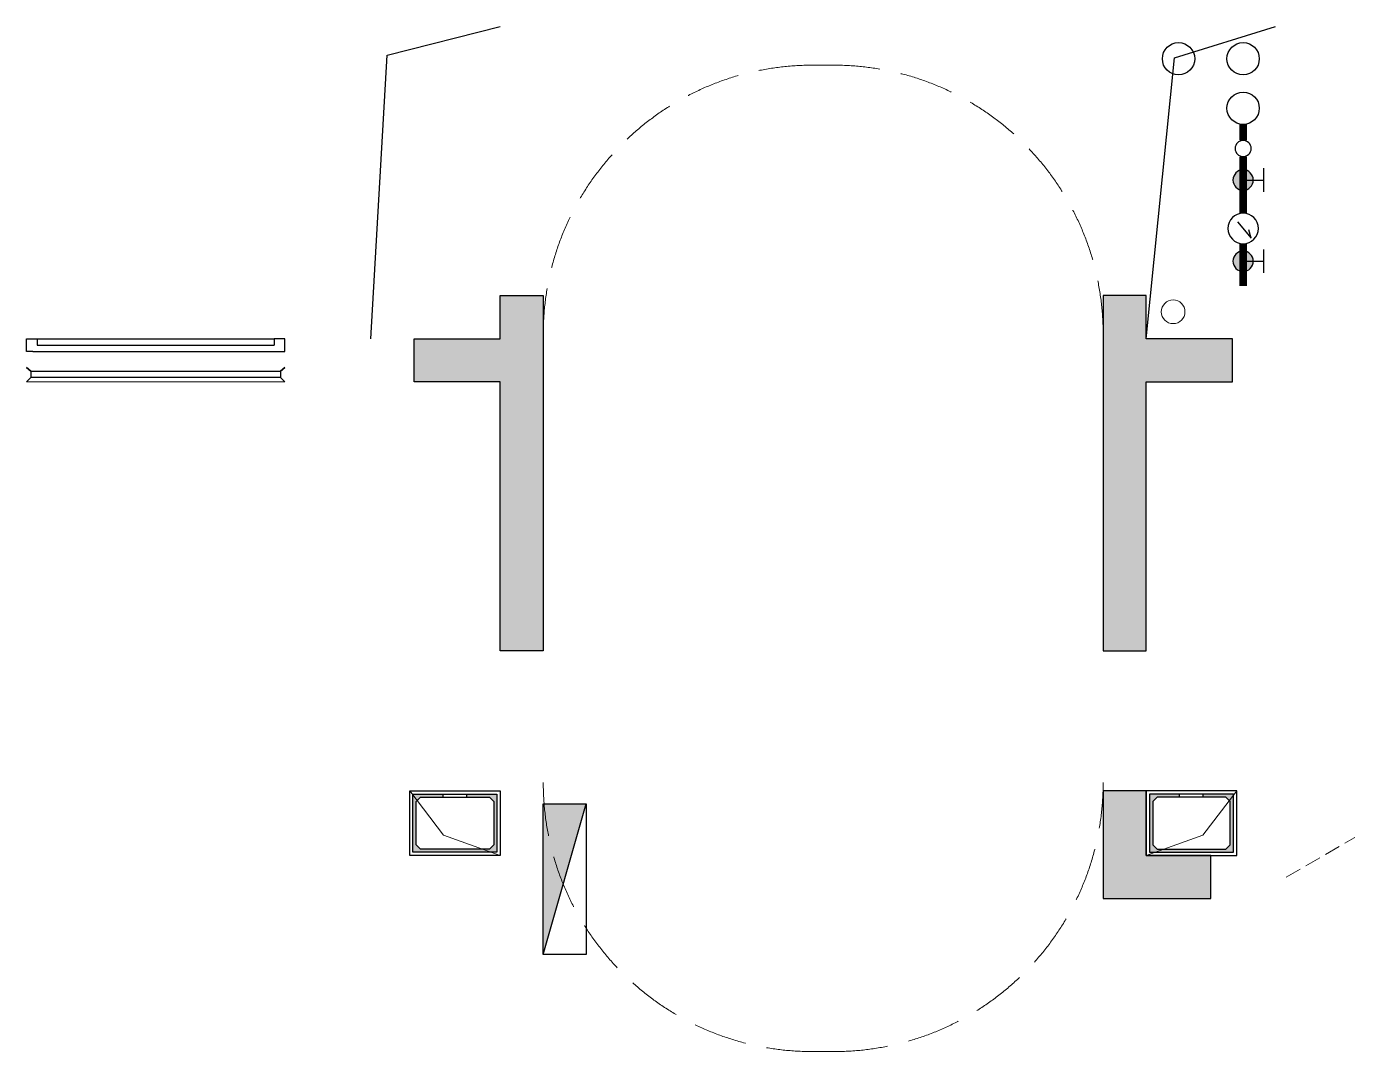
# Model space of a CAD drawing. Extents: x 3002737 to 4077523, y -995787 to -7267.
# Drawn here: x 3608654 to 3614789, y -799079 to -794319 of the extents above; entities that cross this region are included whole.
import ezdxf

# ---------------------------------------------------------------- set-up
doc = ezdxf.new("R2010")
doc.units = 0
doc.header["$LTSCALE"] = 1000
doc.header["$MEASUREMENT"] = 0
doc.linetypes.add('DASH', pattern=[0.35, 0.25, -0.1])
doc.layers.get('0').update_dxf_attribs({"linetype": 'CONTINUOUS'})
for name, color, linetype in [('!!电气', 1, 'CONTINUOUS'), ('3-栏杆1', 252, 'CONTINUOUS'), ('COLU', 7, 'CONTINUOUS'), ('EQUIP_消火栓', 7, 'CONTINUOUS'), ('LVTRY', 252, 'CONTINUOUS'), ('S-砼墙填充', 251, 'CONTINUOUS'), ('VPIPE-消防', 1, 'TG_X'), ('VPIPE-给水', 3, 'TG_J'), ('污水', 3, 'CONTINUOUS'), ('看线', 185, 'CONTINUOUS'), ('给水', 4, 'CONTINUOUS'), ('铝合金', 144, 'CONTINUOUS')]:
    doc.layers.add(name, color=color, linetype=linetype)
for name, color, linetype, lineweight in [('PUB_HATCH', 8, 'CONTINUOUS', 9), ('STAIR', 252, 'CONTINUOUS', 20), ('VPIPE-废水', 31, 'TG_F', 18), ('WINDOW', 146, 'CONTINUOUS', 20), ('平面-看线', 252, 'CONTINUOUS', 15), ('立面-洞口示意', 252, 'CONTINUOUS', 13)]:
    doc.layers.add(name, color=color, linetype=linetype, lineweight=lineweight)
doc.styles.add('TG_LINETYPE', font='SIMPLEX', dxfattribs={"width": 0.8, "height": 3, "bigfont": 'HZTXT'})
doc.linetypes.add('TG_F', pattern='A,2,-0.3,["F",TG_LINETYPE,S=0.1,R=0,X=-0.23,Y=-0.15],0', length=2.3)
doc.linetypes.add('TG_J', pattern='A,2,-0.22,["J",TG_LINETYPE,S=0.1,R=0,X=-0.18,Y=-0.15],0', length=2.22)
doc.linetypes.add('TG_X', pattern='A,4,-0.3,["X",TG_LINETYPE,S=0.1,R=0,X=-0.23,Y=-0.15],0', length=4.3)

# ---------------------------------------------------------------- blocks, each defined once
blk = doc.blocks.new('$TwtSys$00000434')
at = {"color": 252}
for p, q in [((-0.5, 0.5), (-0.5, -0.5)), ((-0.5, -0.5), (0.5, 0.5)), ((0.5, 0.5), (-0.5, 0.5)), ((0.5, -0.5), (0.5, 0.5)), ((-0.5, -0.5), (0.5, -0.5))]:
    blk.add_line(p, q, dxfattribs=at)
blk.add_solid([(0.5, -0.5), (0.5, 0.5), (-0.5, -0.5)], dxfattribs=at)
blk = doc.blocks.new('A$C2705576B')
at = {"layer": '给水'}
h = blk.add_hatch(color=252, dxfattribs=at)
edge = h.paths.add_edge_path()
edge.add_arc((417.4753939132206, -1741.187018943019), 47.17066666666666, 0, 360)
h = blk.add_hatch(color=252, dxfattribs=at)
edge = h.paths.add_edge_path()
edge.add_arc((794.6793657876551, -1741.187018943019), 47.17066666666666, 0, 360)
at = {"layer": '给水', "color": 252}
for p, q in [((363.1358234086074, -1645.378875686787), (471.8149644187652, -1645.378875686787)), ((417.4753939132206, -1741.187018943019), (417.4753939132206, -1645.378875686787)), ((740.3397952830419, -1645.378875686787), (849.0189362931997, -1645.378875686787)), ((794.6793657876551, -1741.187018943019), (794.6793657876551, -1645.378875686787)), ((525.2828902192414, -1704.277946659364), (564.0495230220258, -1714.966761028394)), ((601.1412538066506, -1768.080788225867), (525.283035626635, -1704.277946659364))]:
    blk.add_line(p, q, dxfattribs=at)
at = {"layer": '给水', "color": 252, "const_width": 35.378}
for points in [[(499.0671900771558, -1741.187018943019), (302.4753939132206, -1741.187018943019)], [(903.4753939132206, -1741.187018943019), (640.5791900772601, -1741.187018943019)], [(1052.830608317163, -1741.187018943019), (978.4711268208921, -1741.187018943019)]]:
    blk.add_lwpolyline(points, dxfattribs=at)
at = {"layer": '给水', "color": 252}
for centre, radius in [((417.4753939132206, -1741.187018943019), 47.17066666666666), ((569.823190077208, -1741.187018943019), 70.756), ((794.6793657876551, -1741.187018943019), 47.17066666666666), ((940.9753939132206, -1741.187018943019), 37.5)]:
    blk.add_circle(centre, radius, dxfattribs=at)
blk = doc.blocks.new('GDGDGRD')
at = {"layer": 'S-砼墙填充'}
h = blk.add_hatch(color=252, dxfattribs=at)
h.dxf.hatch_style = 1
h.paths.add_polyline_path([(431616.5562415686, 297415.3630930803), (431216.5562422522, 297415.3630930803), (431216.5562422522, 297615.3630930803), (431616.5562422522, 297615.3630930803), (431616.556241849, 297815.3646271446), (431816.5562415048, 297815.3646271446), (431816.5562412511, 296165.3630929611), (431616.5562415766, 296165.3630929611)])
h = blk.add_hatch(color=252, dxfattribs=at)
h.dxf.hatch_style = 1
h.paths.add_polyline_path([(434616.5562444357, 297415.3630930803), (435016.5562437521, 297415.3630930803), (435016.5562437521, 297615.3630930803), (434616.5562437521, 297615.3630930803), (434616.5562441554, 297815.3646271446), (434416.5562444995, 297815.3646271446), (434416.5562447533, 296165.3630929611), (434616.5562444278, 296165.3630929611)])
h = blk.add_hatch(color=252, dxfattribs=at)
h.dxf.hatch_style = 1
h.paths.add_polyline_path([(434916.5562434115, 295015.6067079528), (434916.5562434115, 295215.6067079528), (434616.5562434115, 295215.6067079528), (434616.556244598, 295515.6066504238), (434416.556244598, 295515.6066504238), (434416.5562434115, 295015.6067079528)])
at = {"layer": 'COLU', "color": 252}
for points in [[(431616.5562415686, 297415.3630930803), (431216.5562422522, 297415.3630930803), (431216.5562422522, 297615.3630930803), (431616.5562422522, 297615.3630930803), (431616.556241849, 297815.3646271446), (431816.5562415048, 297815.3646271446), (431816.5562412511, 296165.3630929611), (431616.5562415766, 296165.3630929611), (431616.5562415686, 297415.3630930803)], [(434616.5562444357, 297415.3630930803), (435016.5562437521, 297415.3630930803), (435016.5562437521, 297615.3630930803), (434616.5562437521, 297615.3630930803), (434616.5562441554, 297815.3646271446), (434416.5562444995, 297815.3646271446), (434416.5562447533, 296165.3630929611), (434616.5562444278, 296165.3630929611), (434616.5562444357, 297415.3630930803)], [(434916.5562434115, 295015.6067079528), (434916.5562434115, 295215.6067079528), (434616.5562434115, 295215.6067079528), (434616.556244598, 295515.6066504238), (434416.556244598, 295515.6066504238), (434416.5562434115, 295015.6067079528)]]:
    blk.add_lwpolyline(points, close=True, dxfattribs=at)
blk = doc.blocks.new('A$C1BAD4CCC')
at = {"layer": 'PUB_HATCH'}
blk.add_hatch(color=252, dxfattribs=at).paths.add_polyline_path([(15, -15), (15, -285), (155, -285), (155, -270), (50, -270), (30, -250), (30, -50), (50, -30), (370, -30), (390, -50), (390, -250), (370, -270), (265, -270), (265, -285), (405, -285), (405, -15)])
at = {"layer": 'LVTRY', "color": 252}
for p, q in [((155, -270), (155, -285)), ((265, -270), (265, -285))]:
    blk.add_line(p, q, dxfattribs=at)
for points in [[(420, 0), (0, 0), (0, -300), (420, -300)], [(405, -15), (15, -15), (15, -285), (405, -285)], [(50, -270), (370, -270), (390, -250), (390, -50), (370, -30), (50, -30), (30, -50), (30, -250), (50, -270)]]:
    blk.add_lwpolyline(points, close=True, dxfattribs=at)
at = {"layer": '立面-洞口示意', "color": 252}
blk.add_lwpolyline([(420, 0), (156.4480628857855, -93.94938325695693), (0, -300)], dxfattribs=at)
blk = doc.blocks.new('A$C100F5A36')
at = {"layer": '3-栏杆1', "color": 252}
for p, q in [((20622.7355138557, -8033.270762843778), (20602.46688345866, -8015.483184529236)), ((20602.46688345866, -8015.483184529236), (20622.73551367549, -8033.270762685454)), ((20622.73551367549, -8033.270762685454), (20622.7355136727, -8062.553042543819)), ((20622.73551367549, -8033.336840161588), (21782.22170171747, -8033.307528073434)), ((21782.22170153726, -8033.270762801403), (21802.4903319343, -8015.48318448686)), ((21802.4903319343, -8015.48318448686), (21782.22170171747, -8033.270762643078)), ((21782.22170171747, -8033.270762643078), (21782.22170172026, -8062.553042501444)), ((20622.7355136727, -8062.553042543819), (20602.46690700855, -8082.399917579489)), ((20602.46690700855, -8082.399917579489), (20622.7355136727, -8062.553042543819)), ((21782.22170172026, -8062.589798127767), (20622.7355136727, -8062.619090351276)), ((21802.49030838441, -8082.399917537114), (21782.22170172026, -8062.553042501444))]:
    blk.add_line(p, q, dxfattribs=at)
at = {"layer": 'STAIR', "color": 252, "linetype": 'DASH'}
for points in [[(23002.46589336172, -7862.399917879375, -0.4142135623699036), (24252.46589336172, -6612.399917892879), (24352.46589337382, -6612.399917892879, -0.4142135623699035), (25602.46589337382, -7862.399917879375)], [(23002.46589538781, -9942.394442754565, 0.4142135623699036), (24252.46589538781, -11192.39444274106), (24352.46589539992, -11192.39444274106, 0.4142135623699035), (25602.46589539992, -9942.394442754565)]]:
    blk.add_lwpolyline(points, format="xyb", dxfattribs=at)
at = {"layer": 'VPIPE-废水', "color": 252}
blk.add_circle((25927.46488197241, -7757.400528808124), 55, dxfattribs=at)
at = {"layer": 'VPIPE-消防', "color": 252, "linetype": 'Continuous'}
blk.add_circle((25952.46453519259, -6582.399656666443), 75, dxfattribs=at)
at = {"layer": 'VPIPE-给水', "color": 252, "linetype": 'Continuous'}
for centre in [(26252.46488132048, -6582.397365430836), (26252.46488132048, -6812.397365430836)]:
    blk.add_circle(centre, 75, dxfattribs=at)
at = {"layer": 'WINDOW', "color": 252, "linetype": 'DASH', "ltscale": 0.3}
blk.add_lwpolyline([(26452.26025732933, -10382.34797059046), (27058.70163810719, -10032.36894944054, -0.1315257860348975), (27152.44346229592, -10382.12966113328)], format="xyb", dxfattribs=at)
at = {"layer": '平面-看线', "color": 252}
blk.add_line((21802.46690699598, -8082.399917355506), (20602.46690700855, -8082.399917579489), dxfattribs=at)
at = {"layer": '看线', "color": 252, "ltscale": 0.5}
for points in [[(22202.46690626722, -7882.399917659466), (22277.38718830701, -6565.263011003612), (22802.46589110466, -6432.399917742936)], [(25802.44343205914, -7882.399917923147), (25933.38718830701, -6578.263011003612), (26402.46488197241, -6432.399917574832)]]:
    blk.add_lwpolyline(points, dxfattribs=at)
at = {"layer": '铝合金', "color": 252}
for points in [[(20632.45088343509, -7942.417099890998), (20602.45088449772, -7942.409116410417), (20602.46685390733, -7882.399917579489), (20652.46685213689, -7882.413223380689), (20652.45886865631, -7912.413222318282)], [(20602.45887042675, -7912.399916517315), (20602.46685390733, -7882.399917579489), (20652.46685213689, -7882.413223380689), (20652.46419097669, -7892.413223026553), (20652.46419097669, -7892.413223026553), (20652.45886620786, -7912.422423273092)], [(20652.45886620786, -7912.422423273092), (21752.45886973571, -7912.395811733673)], [(20652.46684968844, -7882.422424335498), (21752.46685321629, -7882.395812795963)], [(21772.45088554733, -7942.401132992352), (21802.45088448469, -7942.409116473049), (21802.46685389476, -7882.399917642237), (21752.4668556652, -7882.386611841153), (21752.45887218416, -7912.386610778864)], [(21802.45887041371, -7912.399916579947), (21802.46685389476, -7882.399917642237), (21752.4668556652, -7882.386611841153), (21752.46419450501, -7892.386611487018), (21752.46419450501, -7892.386611487018), (21752.45886973571, -7912.395811733673)], [(20632.45071534812, -7942.417099845363), (21772.45088554733, -7942.401132992352)]]:
    blk.add_lwpolyline(points, dxfattribs=at)
at = {"color": 252}
blk.add_blockref('GDGDGRD', (-408814.112811693, -305497.7630110036), dxfattribs=at)
at = {"color": 252, "xscale": -1, "rotation": 180}
blk.add_blockref('A$C1BAD4CCC', (22382.46600122703, -10281.8636674087), dxfattribs=at)
at = {"color": 252, "rotation": 180.0000011675328}
blk.add_blockref('A$C1BAD4CCC', (26222.46586579131, -10281.86362828431), dxfattribs=at)
at = {"layer": 'EQUIP_消火栓', "color": 252, "xscale": -700, "yscale": 200, "zscale": 700, "rotation": 270.0000000000208}
blk.add_blockref('$TwtSys$00000434', (23102.46589544974, -10392.40688609192), dxfattribs=at)
at = {"layer": '污水', "color": 252, "xscale": -1, "rotation": 269.999999999891}
blk.add_blockref('A$C2705576B', (27993.65190026117, -7940.227973751258), dxfattribs=at)

msp = doc.modelspace()

# ---------------------------------------------------------------- block references
at = {"layer": '!!电气'}
msp.add_blockref('A$C100F5A36', (3588051.791772626, -787886.5741692535), dxfattribs=at)

doc.saveas('drawing.dxf')
